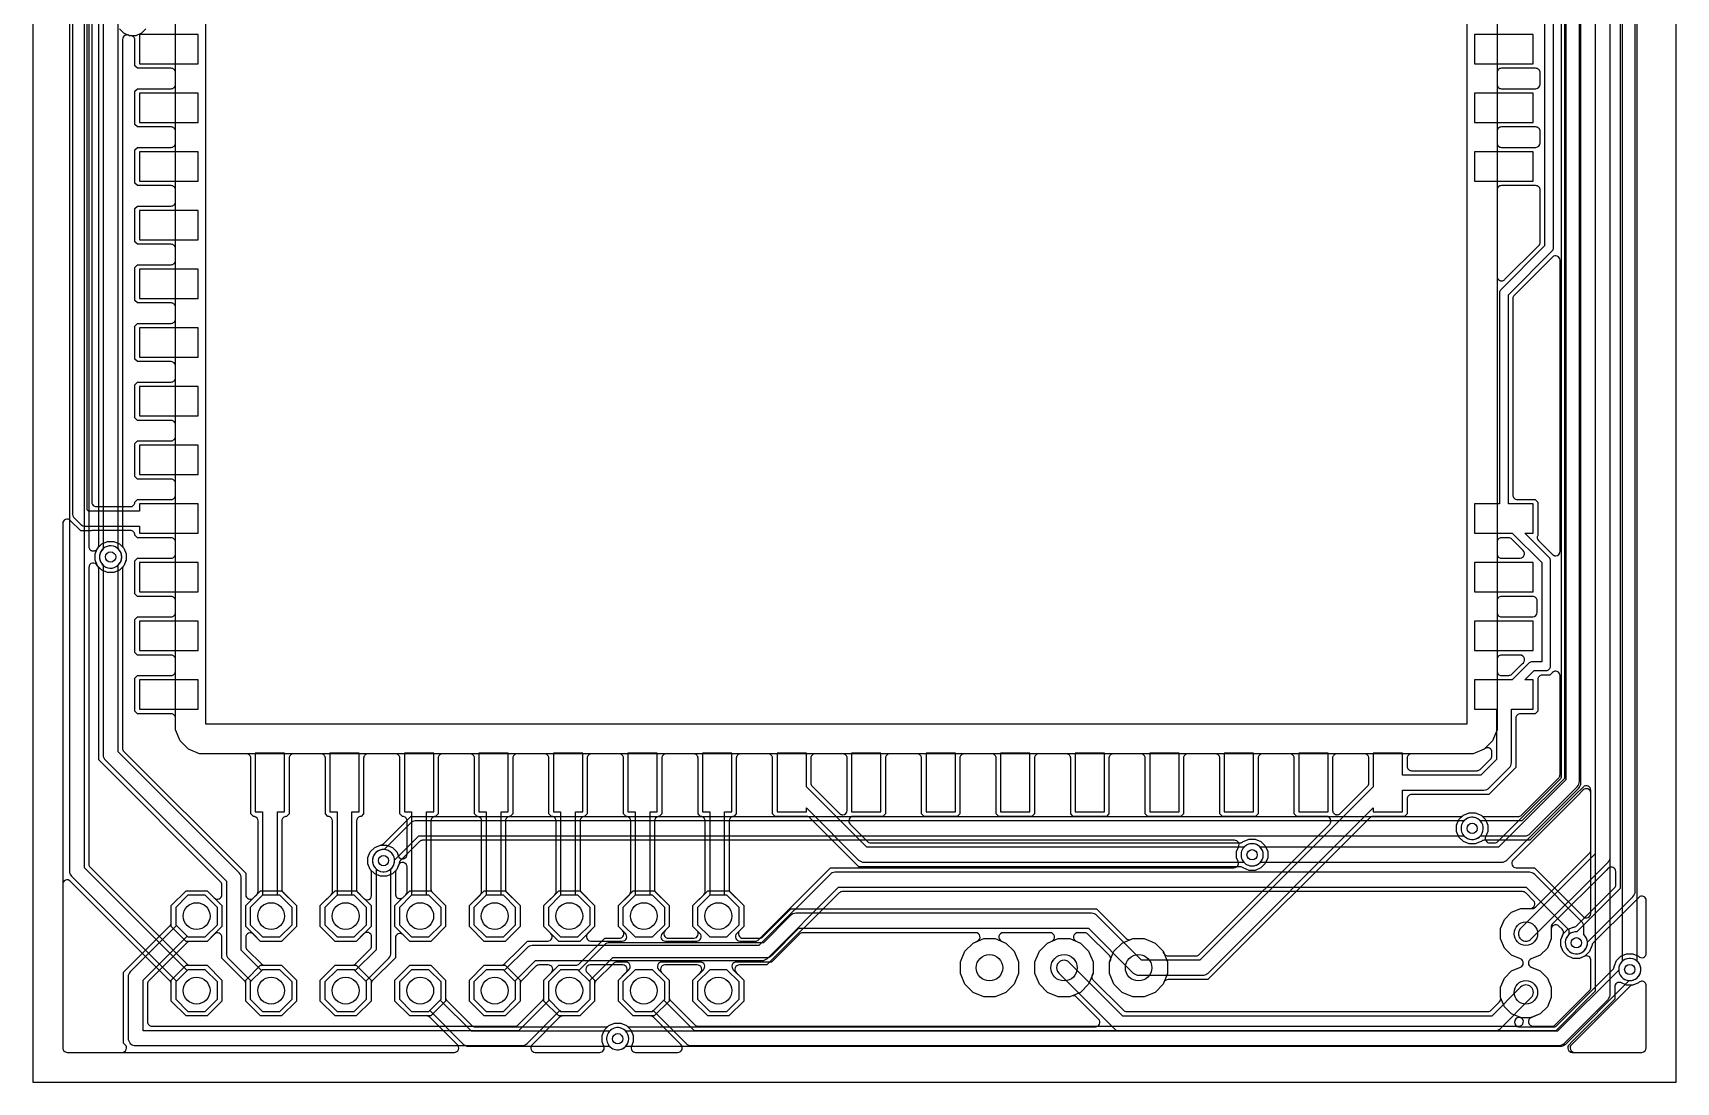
# Model space of a CAD drawing. Header units: millimetres. Extents: x 0 to 56, y 0 to 100.
# Drawn here: x 0 to 56, y 0 to 35.8 of the extents above; entities that cross this region are included whole.
import ezdxf

# ---------------------------------------------------------------- set-up
doc = ezdxf.new("R2010")
doc.units = ezdxf.units.MM

msp = doc.modelspace()

# ---------------------------------------------------------------- linework, layer by layer
at = {"layer": '16_copper'}
for points in [[(54.166, 74.877), (54.166, 4.121, 0.992389), (54.67, 3.555), (54.705, 3.59, 0.409745), (54.674, 4.121), (54.674, 78.377)], [(53.246, 52.395), (53.246, 3.105), (51.895, 1.754), (22.545, 1.754), (21.503, 2.797), (21.531, 2.825), (21.531, 3.415), (21.115, 3.831), (20.525, 3.831), (20.109, 3.415), (20.109, 2.825), (20.525, 2.409), (21.115, 2.409), (21.143, 2.438), (22.26, 1.32, 0.198912), (22.44, 1.246), (52, 1.246), (52.019, 1.248, 0.179039), (52.18, 1.32), (53.68, 2.82, 0.198912), (53.754, 3), (53.754, 52.5, 0.198912)], [(1.246, 41.5), (1.246, 7.2, 0.198912), (1.32, 7.02), (4.897, 3.443), (4.869, 3.415), (4.869, 2.825), (5.285, 2.409), (5.875, 2.409), (6.291, 2.825), (6.291, 3.415), (5.875, 3.831), (5.285, 3.831), (5.257, 3.803), (1.754, 7.305), (1.754, 41.395)], [(1.906, 41.269), (1.906, 18.257, 0.09158), (1.92, 18.196), (1.927, 18.183), (1.934, 18.17), (1.934, 18.17), (1.935, 18.169), (1.944, 18.158), (1.954, 18.147), (1.955, 18.146), (1.955, 18.146), (1.967, 18.137), (1.978, 18.128), (1.979, 18.128), (1.98, 18.127), (1.993, 18.121), (2.006, 18.115), (2.007, 18.114), (2.008, 18.114), (2.022, 18.11), (2.036, 18.107), (2.037, 18.107), (2.038, 18.107), (2.052, 18.106), (2.066, 18.105), (2.067, 18.105, 0.052284), (2.099, 18.11), (2.112, 18.116, 0.067538), (2.153, 18.138), (2.164, 18.148, 0.293637), (2.244, 18.307), (2.244, 41.301, 0.948382)], [(52.246, 38.595), (52.246, 10.305), (49.945, 8.004), (41.831, 8.004), (41.8, 8.035), (41.761, 8.065), (41.718, 8.09), (41.672, 8.109), (41.624, 8.122), (41.575, 8.128), (41.525, 8.128), (41.476, 8.122), (41.428, 8.109), (41.382, 8.09), (41.339, 8.065), (41.3, 8.035), (41.265, 8), (41.235, 7.961), (41.21, 7.918), (41.191, 7.872), (41.178, 7.824), (41.172, 7.775), (41.172, 7.725), (41.178, 7.676), (41.191, 7.628), (41.21, 7.582), (41.235, 7.539), (41.265, 7.5), (41.3, 7.465), (41.339, 7.435), (41.382, 7.41), (41.428, 7.391), (41.476, 7.378), (41.525, 7.372), (41.575, 7.372), (41.624, 7.378, 0.161179), (41.831, 7.496), (50.05, 7.496, 0.198912), (50.23, 7.57), (52.68, 10.02, 0.198912), (52.754, 10.2), (52.754, 38.7, 0.198912)], [(3.85, 35.899), (3.701, 35.75), (3.506, 35.669), (3.294, 35.669, 0.597831), (3.056, 35.54), (3.056, 18.307, 0.177828), (3.1, 18.201), (3.181, 18.006), (3.181, 17.794), (3.1, 17.599), (2.951, 17.45), (2.756, 17.369), (2.544, 17.369), (2.349, 17.45), (2.2, 17.599, 0.824909), (1.906, 17.543), (1.906, 7.431, 0.198912), (1.951, 7.324), (5.246, 4.028, 0.198912), (5.354, 3.984), (5.938, 3.984), (6.444, 3.478), (6.444, 2.762), (5.938, 2.256), (5.222, 2.256), (4.716, 2.762), (4.716, 3.346, 0.198912), (4.672, 3.453), (1.276, 6.849, 0.668179), (1.016, 6.741), (1.016, 1.168, 0.414214), (1.168, 1.016), (14.361, 1.016), (14.363, 1.016, 0.663679), (14.469, 1.276), (14.389, 1.356), (14.389, 1.356), (13.533, 2.212, 0.198912), (13.426, 2.256), (12.842, 2.256), (12.336, 2.762), (12.336, 3.478), (12.842, 3.984), (13.558, 3.984), (14.064, 3.478), (14.064, 2.894, 0.198912), (14.108, 2.787), (14.964, 1.931, 0.198912), (15.071, 1.886), (19.523, 1.886, 0.177828), (19.629, 1.93), (19.824, 2.011), (20.036, 2.011), (20.231, 1.93), (20.38, 1.781), (20.461, 1.586), (20.461, 1.374), (20.399, 1.227, 0.534512), (20.54, 1.016), (21.981, 1.016, 0.668184), (22.089, 1.276), (21.989, 1.376), (21.989, 1.376), (21.153, 2.212, 0.198912), (21.046, 2.256), (20.462, 2.256), (19.956, 2.762), (19.956, 3.478), (20.212, 3.733, 0.668179), (20.104, 3.994), (18.996, 3.994, 0.668179), (18.888, 3.733), (19.144, 3.478), (19.144, 2.762), (18.638, 2.256), (17.922, 2.256), (17.416, 2.762), (17.416, 3.478), (17.672, 3.733, 0.668179), (17.564, 3.994), (17.251, 3.994, 0.198912), (17.144, 3.949), (16.648, 3.453, 0.198912), (16.604, 3.346), (16.604, 2.762), (16.098, 2.256), (15.382, 2.256), (14.876, 2.762), (14.876, 3.478), (15.382, 3.984), (15.966, 3.984, 0.198912), (16.073, 4.028), (16.569, 4.524), (16.569, 4.524), (16.852, 4.806), (17.544, 4.806, 0.668179), (17.652, 5.067), (17.416, 5.302), (17.416, 6.018), (17.922, 6.524), (18.638, 6.524), (19.144, 6.018), (19.144, 5.302), (18.908, 5.067, 0.668179), (19.016, 4.806), (20.084, 4.806, 0.668179), (20.192, 5.067), (19.956, 5.302), (19.956, 6.018), (20.462, 6.524), (21.178, 6.524), (21.684, 6.018), (21.684, 5.302), (21.448, 5.067, 0.668179), (21.556, 4.806), (22.624, 4.806, 0.668179), (22.732, 5.067), (22.496, 5.302), (22.496, 6.018), (23.002, 6.524), (23.718, 6.524), (24.224, 6.018), (24.224, 5.302), (23.988, 5.067, 0.668179), (24.096, 4.806), (24.619, 4.806, 0.198912), (24.726, 4.851), (27.182, 7.306), (40.931, 7.306, 0.534512), (41.072, 7.517), (41.019, 7.644), (41.019, 7.856), (41.093, 8.033, 0.534512), (40.952, 8.244), (13.281, 8.244, 0.198912), (13.174, 8.199), (12.525, 7.55, 0.177828), (12.481, 7.445), (12.4, 7.249), (12.251, 7.1), (12.056, 7.019), (11.844, 7.019), (11.649, 7.1), (11.5, 7.249), (11.419, 7.444), (11.419, 7.656), (11.5, 7.851), (11.649, 8), (11.845, 8.081, 0.195014), (11.95, 8.125), (12.882, 9.056), (48.643, 9.056, 0.177828), (48.749, 9.1), (48.944, 9.181), (49.156, 9.181), (49.351, 9.1), (49.5, 8.951), (49.581, 8.756), (49.581, 8.544), (49.507, 8.367, 0.534512), (49.648, 8.156), (49.819, 8.156, 0.198912), (49.926, 8.201), (52.049, 10.324, 0.198912), (52.094, 10.431), (52.094, 38.469, 0.198912)]]:
    msp.add_lwpolyline(points, format="xyb", dxfattribs=at)
for points in [[(4.281, 43.052, 0.179039), (4.12, 42.98), (2.47, 41.33, 0.198912), (2.396, 41.15), (2.396, 18.181, 0.992389), (2.9, 17.615), (2.935, 17.65, 0.409745), (2.904, 18.181), (2.904, 41.045), (4.405, 42.546), (12.595, 42.546), (12.722, 42.419, 0.992387), (13.478, 42.375), (13.478, 42.425, 0.409744), (13.081, 42.778), (12.88, 42.98, 0.198912), (12.7, 43.054), (4.3, 43.054)], [(52.947, 5.597, 0.403268), (53.094, 5.749), (53.094, 9.851, 0.668179), (52.833, 9.959), (52.624, 9.749), (50.441, 7.567, 0.668179), (50.549, 7.306), (51.168, 7.306), (52.724, 5.751), (52.724, 5.751), (52.833, 5.641), (52.835, 5.64), (52.836, 5.639), (52.847, 5.63), (52.857, 5.622), (52.859, 5.621), (52.861, 5.62), (52.873, 5.614), (52.885, 5.608), (52.886, 5.607), (52.888, 5.606), (52.901, 5.603), (52.914, 5.599), (52.916, 5.599), (52.918, 5.598), (52.931, 5.598), (52.945, 5.597)], [(13.031, 8.902, 0.179039), (12.87, 8.83), (11.969, 7.928, 0.992387), (11.925, 7.172), (11.975, 7.172, 0.409744), (12.328, 7.569), (13.155, 8.396), (48.769, 8.396, 0.992389), (49.335, 8.9), (49.3, 8.935, 0.409745), (48.769, 8.904), (13.05, 8.904)], [(27.331, 7.152, 0.179039), (27.17, 7.08), (24.745, 4.654), (17.02, 4.654, 0.198912), (16.84, 4.58), (16.063, 3.803), (16.035, 3.831), (15.445, 3.831), (15.029, 3.415), (15.029, 2.825), (15.445, 2.409), (16.035, 2.409), (16.451, 2.825), (16.451, 3.415), (16.422, 3.443), (17.125, 4.146), (24.85, 4.146, 0.198912), (25.03, 4.22), (27.455, 6.646), (50.895, 6.646), (52.346, 5.195), (52.346, 5.031, 0.992389), (52.85, 4.465), (52.885, 4.5, 0.409745), (52.854, 5.031), (52.854, 5.3, 0.198912), (52.78, 5.48), (51.18, 7.08, 0.198912), (51, 7.154), (27.35, 7.154)], [(50.643, 1.906, 0.818062), (50.701, 2.2), (50.391, 2.328), (50.148, 2.571), (50.016, 2.888), (50.016, 3.232), (50.148, 3.549), (50.391, 3.792), (50.698, 3.919, 0.66819), (50.698, 4.201), (50.391, 4.328), (50.148, 4.571), (50.016, 4.888), (50.016, 5.232), (50.148, 5.549), (50.391, 5.792), (50.708, 5.924), (51.034, 5.924, 0.668179), (51.142, 6.184), (50.876, 6.449, 0.198912), (50.769, 6.494), (27.581, 6.494, 0.198912), (27.474, 6.449), (25.018, 3.994), (24.076, 3.994, 0.668179), (23.968, 3.733), (24.224, 3.478), (24.224, 2.762), (23.718, 2.256), (23.002, 2.256), (22.496, 2.762), (22.496, 3.478), (22.752, 3.733, 0.668179), (22.644, 3.994), (21.536, 3.994, 0.668179), (21.428, 3.733), (21.684, 3.478), (21.684, 2.894, 0.198912), (21.728, 2.787), (22.564, 1.951, 0.198912), (22.671, 1.906), (50.642, 1.906)], [(51.774, 1.907, 0.189183), (51.876, 1.951), (53.049, 3.124, 0.198912), (53.094, 3.231), (53.094, 4.152, 0.534512), (52.883, 4.293), (52.706, 4.219), (52.494, 4.219), (52.299, 4.3), (52.15, 4.449), (52.069, 4.644), (52.069, 4.856), (52.148, 5.045, 0.303348), (52.115, 5.211), (52.004, 5.322, 0.668179), (51.744, 5.214), (51.744, 4.888), (51.612, 4.571), (51.369, 4.328), (51.062, 4.201, 0.66819), (51.062, 3.919), (51.369, 3.792), (51.612, 3.549), (51.744, 3.232), (51.744, 2.888), (51.612, 2.571), (51.369, 2.328), (51.059, 2.2, 0.820685), (51.118, 1.906), (51.769, 1.906)], [(20.004, 1.108, 1), (19.856, 1.852), (19.808, 1.839, 0.127769), (19.649, 1.734), (14.945, 1.734), (13.883, 2.797), (13.911, 2.825), (13.911, 3.415), (13.495, 3.831), (12.905, 3.831), (12.489, 3.415), (12.489, 2.825), (12.905, 2.409), (13.495, 2.409), (13.523, 2.438), (14.66, 1.3, 0.198912), (14.84, 1.226), (19.649, 1.226), (19.68, 1.195), (19.719, 1.165), (19.762, 1.14), (19.808, 1.121), (19.856, 1.108), (19.905, 1.102), (19.955, 1.102)], [(54.835, 1.016, 0.406906), (54.984, 1.168), (54.984, 3.286, 0.428927), (54.824, 3.438), (54.822, 3.438, 0.170355), (54.721, 3.39), (54.526, 3.309), (54.314, 3.309), (54.117, 3.391, 0.534512), (53.906, 3.25), (53.906, 2.832), (52.451, 1.376), (52.451, 1.376), (52.351, 1.276, 0.668184), (52.459, 1.016), (54.832, 1.016)]]:
    msp.add_lwpolyline(points, format="xyb", close=True, dxfattribs=at)
for points in [[(5.678, 11.194), (5.304, 11.349), (5.019, 11.634), (4.864, 12.008), (4.864, 38.412), (5.019, 38.786), (5.304, 39.071), (5.678, 39.226), (49.082, 39.226), (49.456, 39.071), (49.741, 38.786), (49.896, 38.412), (49.896, 12.008), (49.741, 11.634), (49.456, 11.349), (49.082, 11.194)], [(5.222, 4.796), (4.716, 5.302), (4.716, 6.018), (5.222, 6.524), (5.938, 6.524), (6.444, 6.018), (6.444, 5.302), (5.938, 4.796)], [(6.291, 5.365), (6.291, 5.955), (5.875, 6.371), (5.285, 6.371), (4.869, 5.955), (4.869, 5.365), (5.285, 4.949), (5.875, 4.949)], [(7.762, 4.796), (7.256, 5.302), (7.256, 6.018), (7.762, 6.524), (8.478, 6.524), (8.984, 6.018), (8.984, 5.302), (8.478, 4.796)], [(8.831, 5.365), (8.831, 5.955), (8.415, 6.371), (7.825, 6.371), (7.409, 5.955), (7.409, 5.365), (7.825, 4.949), (8.415, 4.949)], [(10.302, 4.796), (9.796, 5.302), (9.796, 6.018), (10.302, 6.524), (11.018, 6.524), (11.524, 6.018), (11.524, 5.302), (11.018, 4.796)], [(11.371, 5.365), (11.371, 5.955), (10.955, 6.371), (10.365, 6.371), (9.949, 5.955), (9.949, 5.365), (10.365, 4.949), (10.955, 4.949)], [(12.842, 4.796), (12.336, 5.302), (12.336, 6.018), (12.842, 6.524), (13.558, 6.524), (14.064, 6.018), (14.064, 5.302), (13.558, 4.796)], [(13.911, 5.365), (13.911, 5.955), (13.495, 6.371), (12.905, 6.371), (12.489, 5.955), (12.489, 5.365), (12.905, 4.949), (13.495, 4.949)], [(15.382, 4.796), (14.876, 5.302), (14.876, 6.018), (15.382, 6.524), (16.098, 6.524), (16.604, 6.018), (16.604, 5.302), (16.098, 4.796)], [(16.451, 5.365), (16.451, 5.955), (16.035, 6.371), (15.445, 6.371), (15.029, 5.955), (15.029, 5.365), (15.445, 4.949), (16.035, 4.949)], [(18.991, 5.365), (18.991, 5.955), (18.575, 6.371), (17.985, 6.371), (17.569, 5.955), (17.569, 5.365), (17.985, 4.949), (18.575, 4.949)], [(21.531, 5.365), (21.531, 5.955), (21.115, 6.371), (20.525, 6.371), (20.109, 5.955), (20.109, 5.365), (20.525, 4.949), (21.115, 4.949)], [(24.071, 5.365), (24.071, 5.955), (23.655, 6.371), (23.065, 6.371), (22.649, 5.955), (22.649, 5.365), (23.065, 4.949), (23.655, 4.949)], [(32.403, 2.909), (32.039, 3.06), (31.76, 3.339), (31.609, 3.703), (31.609, 4.097), (31.76, 4.461), (32.039, 4.74), (32.403, 4.891), (32.797, 4.891), (33.161, 4.74), (33.44, 4.461), (33.591, 4.097), (33.591, 3.703), (33.44, 3.339), (33.161, 3.06), (32.797, 2.909)], [(34.943, 2.909), (34.579, 3.06), (34.3, 3.339), (34.149, 3.703), (34.149, 4.097), (34.3, 4.461), (34.579, 4.74), (34.943, 4.891), (35.337, 4.891), (35.701, 4.74), (35.98, 4.461), (36.131, 4.097), (36.131, 3.703), (35.98, 3.339), (35.701, 3.06), (35.337, 2.909)], [(37.483, 2.909), (37.119, 3.06), (36.84, 3.339), (36.689, 3.703), (36.689, 4.097), (36.84, 4.461), (37.119, 4.74), (37.483, 4.891), (37.877, 4.891), (38.241, 4.74), (38.52, 4.461), (38.671, 4.097), (38.671, 3.703), (38.52, 3.339), (38.241, 3.06), (37.877, 2.909)], [(7.762, 2.256), (7.256, 2.762), (7.256, 3.478), (7.762, 3.984), (8.478, 3.984), (8.984, 3.478), (8.984, 2.762), (8.478, 2.256)], [(10.302, 2.256), (9.796, 2.762), (9.796, 3.478), (10.302, 3.984), (11.018, 3.984), (11.524, 3.478), (11.524, 2.762), (11.018, 2.256)], [(8.831, 2.825), (8.831, 3.415), (8.415, 3.831), (7.825, 3.831), (7.409, 3.415), (7.409, 2.825), (7.825, 2.409), (8.415, 2.409)], [(11.371, 2.825), (11.371, 3.415), (10.955, 3.831), (10.365, 3.831), (9.949, 3.415), (9.949, 2.825), (10.365, 2.409), (10.955, 2.409)], [(18.991, 2.825), (18.991, 3.415), (18.575, 3.831), (17.985, 3.831), (17.569, 3.415), (17.569, 2.825), (17.985, 2.409), (18.575, 2.409)], [(24.071, 2.825), (24.071, 3.415), (23.655, 3.831), (23.065, 3.831), (22.649, 3.415), (22.649, 2.825), (23.065, 2.409), (23.655, 2.409)]]:
    msp.add_lwpolyline(points, close=True, dxfattribs=at)
at = {"layer": '1_copper'}
for points in [[(54.096, 44.445), (54.096, 6.605), (52.619, 5.128, 0.992387), (52.575, 4.372), (52.625, 4.372, 0.409744), (52.978, 4.769), (54.53, 6.32, 0.198912), (54.604, 6.5), (54.604, 44.55, 0.198912)], [(52.196, 39.795), (52.196, 10.355), (50.745, 8.904), (49.331, 8.904), (49.3, 8.935), (49.261, 8.965), (49.218, 8.99), (49.172, 9.009), (49.124, 9.022), (49.075, 9.028), (49.025, 9.028), (48.976, 9.022), (48.928, 9.009), (48.882, 8.99), (48.839, 8.965), (48.8, 8.935), (48.765, 8.9), (48.735, 8.861), (48.71, 8.818), (48.691, 8.772), (48.678, 8.724), (48.672, 8.675), (48.672, 8.625), (48.678, 8.576), (48.691, 8.528), (48.71, 8.482), (48.735, 8.439), (48.765, 8.4), (48.8, 8.365), (48.839, 8.335), (48.882, 8.31), (48.928, 8.291), (48.976, 8.278), (49.025, 8.272), (49.075, 8.272), (49.124, 8.278, 0.161179), (49.331, 8.396), (50.85, 8.396, 0.198912), (51.03, 8.47), (52.63, 10.07, 0.198912), (52.704, 10.25), (52.704, 39.9, 0.198912)], [(53.246, 39.945), (53.246, 7.785), (50.7, 5.24), (50.675, 5.209), (50.654, 5.175), (50.638, 5.139), (50.629, 5.1), (50.626, 5.06), (50.629, 5.021), (50.638, 4.982), (50.654, 4.945), (50.674, 4.911), (50.7, 4.881), (50.73, 4.855), (50.764, 4.834), (50.801, 4.819), (50.84, 4.809), (50.879, 4.806), (50.919, 4.809, 0.159103), (51.06, 4.88), (53.68, 7.5, 0.198912), (53.754, 7.68), (53.754, 40.05, 0.198912)], [(2.006, 36.651), (2.006, 19.769, 0.414214), (2.159, 19.616), (3.325, 19.616), (3.329, 19.617, 0.341646), (3.473, 19.734), (3.476, 19.746, 0.037248), (3.478, 19.773), (3.567, 19.862), (4.712, 19.862, 0.414214), (4.864, 20.015), (4.864, 20.405, 0.414214), (4.712, 20.558), (3.567, 20.558), (3.478, 20.647), (3.478, 21.773), (3.567, 21.862), (4.712, 21.862, 0.414214), (4.864, 22.015), (4.864, 22.405, 0.414214), (4.712, 22.558), (3.567, 22.558), (3.478, 22.647), (3.478, 23.773), (3.567, 23.862), (4.712, 23.862, 0.414214), (4.864, 24.015), (4.864, 24.405, 0.414214), (4.712, 24.558), (3.567, 24.558), (3.478, 24.647), (3.478, 25.773), (3.567, 25.862), (4.712, 25.862, 0.414214), (4.864, 26.015), (4.864, 26.405, 0.414214), (4.712, 26.558), (3.567, 26.558), (3.478, 26.647), (3.478, 27.773), (3.567, 27.862), (4.712, 27.862, 0.414214), (4.864, 28.015), (4.864, 28.405, 0.414214), (4.712, 28.558), (3.567, 28.558), (3.478, 28.647), (3.478, 29.773), (3.567, 29.862), (4.712, 29.862, 0.414214), (4.864, 30.015), (4.864, 30.405, 0.414214), (4.712, 30.558), (3.567, 30.558), (3.478, 30.647), (3.478, 31.773), (3.567, 31.862), (4.712, 31.862, 0.414214), (4.864, 32.015), (4.864, 32.405, 0.414214), (4.712, 32.558), (3.567, 32.558), (3.478, 32.647), (3.478, 33.773), (3.567, 33.862), (4.712, 33.862, 0.414214), (4.864, 34.015), (4.864, 34.405, 0.414214), (4.712, 34.558), (3.567, 34.558), (3.478, 34.647), (3.478, 35.517, 0.327386), (3.371, 35.662), (3.36, 35.665, 0.09465), (3.294, 35.669), (3.099, 35.75), (2.95, 35.899)], [(51.518, 36.148), (51.518, 28.503), (50.022, 27.008, 0.198912), (49.978, 26.9), (49.978, 19.71), (49.13, 19.71), (49.13, 18.71), (50.414, 18.71), (51.418, 17.707), (51.418, 14.332), (51.1, 14.332, 0.198912), (50.992, 14.288), (50.414, 13.71), (49.13, 13.71), (49.13, 12.71), (49.876, 12.71), (49.876, 10.995), (49.345, 10.464), (46.68, 10.464), (46.68, 11.21), (45.68, 11.21), (45.68, 10.069), (39.765, 4.154), (37.785, 4.154), (36.26, 5.68, 0.198912), (36.08, 5.754), (26, 5.754, 0.198912), (25.82, 5.68), (24.895, 4.754), (19.66, 4.754, 0.198912), (19.48, 4.68), (18.603, 3.803), (18.575, 3.831), (17.985, 3.831), (17.569, 3.415), (17.569, 2.825), (17.598, 2.797), (16.555, 1.754), (3.754, 1.754), (3.754, 3.475), (5.257, 4.978), (5.285, 4.949), (5.875, 4.949), (6.291, 5.365), (6.291, 5.955), (5.875, 6.371), (5.285, 6.371), (4.869, 5.955), (4.869, 5.365), (4.897, 5.337), (3.32, 3.76, 0.198912), (3.246, 3.58), (3.246, 1.5, 0.414214), (3.5, 1.246), (16.66, 1.246, 0.198912), (16.84, 1.32), (17.957, 2.438), (17.985, 2.409), (18.575, 2.409), (18.991, 2.825), (18.991, 3.415), (18.963, 3.443), (19.765, 4.246), (25, 4.246, 0.198912), (25.18, 4.32), (26.105, 5.246), (35.975, 5.246), (37.5, 3.72, 0.198912), (37.68, 3.646), (39.87, 3.646, 0.198912), (40.05, 3.72), (45.68, 9.351), (45.68, 9.21), (46.68, 9.21), (46.68, 9.956), (49.45, 9.956, 0.198912), (49.63, 10.03), (50.31, 10.71, 0.198912), (50.384, 10.89), (50.384, 12.71), (51.13, 12.71), (51.13, 13.71), (50.846, 13.71), (51.163, 14.028), (51.57, 14.028, 0.414214), (51.722, 14.18), (51.722, 17.77, 0.198912), (51.678, 17.878), (50.846, 18.71), (51.13, 18.71), (51.13, 19.71), (50.282, 19.71), (50.282, 26.837), (51.778, 28.332, 0.198912), (51.822, 28.44), (51.822, 36.3, 0.414214)]]:
    msp.add_lwpolyline(points, format="xyb", dxfattribs=at)
for points in [[(1.651, 18.995, 0.221911), (1.868, 18.956), (3.63, 18.956), (3.63, 18.71), (5.63, 18.71), (5.63, 19.71), (3.63, 19.71), (3.63, 19.464), (1.895, 19.464), (1.854, 19.505), (1.854, 43.219, 0.992389), (1.35, 43.785), (1.315, 43.75, 0.409745), (1.346, 43.219), (1.346, 19.4, 0.198912), (1.42, 19.22), (1.62, 19.02)], [(51.217, 33.863, 0.406906), (51.365, 34.015), (51.365, 34.405, 0.414214), (51.213, 34.558), (50.048, 34.558, 0.414214), (49.896, 34.405), (49.896, 34.015, 0.414214), (50.048, 33.862), (51.213, 33.862)], [(51.217, 31.863, 0.406906), (51.365, 32.015), (51.365, 32.405, 0.414214), (51.213, 32.558), (50.048, 32.558, 0.414214), (49.896, 32.405), (49.896, 32.015, 0.414214), (50.048, 31.862), (51.213, 31.862)], [(50.058, 27.313, 0.182726), (50.156, 27.357), (51.321, 28.522, 0.198912), (51.365, 28.629), (51.365, 30.405, 0.414214), (51.213, 30.558), (50.048, 30.558, 0.414214), (49.896, 30.405), (49.896, 27.465), (49.896, 27.463), (49.896, 27.461), (49.898, 27.448), (49.899, 27.434), (49.9, 27.432), (49.9, 27.431), (49.904, 27.418), (49.908, 27.405), (49.909, 27.403), (49.91, 27.401), (49.917, 27.39), (49.923, 27.378), (49.925, 27.377), (49.926, 27.375), (49.935, 27.365), (49.943, 27.355), (49.945, 27.353), (49.946, 27.352), (49.957, 27.344), (49.968, 27.336), (49.969, 27.335), (49.971, 27.334), (49.983, 27.328), (49.995, 27.322), (49.997, 27.322), (49.999, 27.321), (50.012, 27.318), (50.025, 27.314), (50.027, 27.314), (50.029, 27.314), (50.043, 27.313), (50.056, 27.313)], [(51.897, 17.943, 0.403268), (52.044, 18.095), (52.044, 28.015, 0.668179), (51.783, 28.122), (50.479, 26.818, 0.198912), (50.435, 26.711), (50.435, 20.015, 0.414214), (50.587, 19.862), (51.193, 19.862), (51.282, 19.773), (51.282, 18.634, 0.319768), (51.311, 18.46), (51.783, 17.988), (51.785, 17.986), (51.786, 17.985), (51.797, 17.977), (51.807, 17.968), (51.809, 17.967), (51.811, 17.966), (51.823, 17.96), (51.835, 17.954), (51.836, 17.953), (51.838, 17.952), (51.851, 17.949), (51.864, 17.945), (51.866, 17.945), (51.868, 17.945), (51.881, 17.944), (51.895, 17.943)], [(3.043, 1.016, 0.663679), (3.149, 1.276), (3.094, 1.332), (3.094, 3.748), (3.376, 4.031), (4.672, 5.326, 0.198912), (4.716, 5.434), (4.716, 6.018), (5.222, 6.524), (5.938, 6.524), (6.183, 6.278, 0.668179), (6.444, 6.386), (6.444, 6.719, 0.198912), (6.399, 6.826), (2.244, 10.982), (2.244, 17.493, 0.177828), (2.2, 17.599), (2.119, 17.794), (2.119, 18.006), (2.2, 18.201), (2.349, 18.35), (2.544, 18.431), (2.756, 18.431), (2.951, 18.35), (3.1, 18.201), (3.181, 18.006), (3.181, 17.844, 0.051627), (3.184, 17.804), (3.1, 17.599, 0.195009), (3.056, 17.493), (3.056, 11.381, 0.198912), (3.101, 11.274), (7.256, 7.118), (7.256, 6.386, 0.668184), (7.517, 6.278), (7.629, 6.39, 0.198909), (7.674, 6.498), (7.674, 8.905, 0.348644), (7.556, 9.053), (7.544, 9.056, 0.037248), (7.517, 9.058), (7.428, 9.147), (7.428, 11.042, 0.414214), (7.275, 11.194), (5.678, 11.194), (5.304, 11.349), (5.019, 11.634), (4.864, 12.008), (4.864, 12.405, 0.414214), (4.712, 12.558), (3.567, 12.558), (3.478, 12.647), (3.478, 13.773), (3.567, 13.862), (4.712, 13.862, 0.414214), (4.864, 14.015), (4.864, 14.405, 0.414214), (4.712, 14.558), (3.567, 14.558), (3.478, 14.647), (3.478, 15.773), (3.567, 15.862), (4.712, 15.862, 0.414214), (4.864, 16.015), (4.864, 16.405, 0.414214), (4.712, 16.558), (3.567, 16.558), (3.478, 16.647), (3.478, 17.745, 0.041741), (3.475, 17.771), (3.567, 17.862), (4.712, 17.862, 0.414214), (4.864, 18.015), (4.864, 18.405, 0.414214), (4.712, 18.558), (3.567, 18.558), (3.478, 18.647, 0.422554), (3.325, 18.804), (2.041, 18.804, 0.083731), (1.989, 18.794), (1.632, 18.794), (1.276, 19.149, 0.668179), (1.016, 19.041), (1.016, 1.168, 0.414214), (1.168, 1.016), (3.041, 1.016)], [(50.681, 17.863, 0.663674), (50.786, 18.123), (50.396, 18.513, 0.198912), (50.288, 18.558), (50.048, 18.558, 0.414214), (49.896, 18.405), (49.896, 18.015, 0.414214), (50.048, 17.862), (50.679, 17.862)], [(8.831, 2.825), (8.831, 3.415), (8.415, 3.831), (7.825, 3.831), (7.797, 3.803), (7.104, 4.495), (7.104, 6.95, 0.198912), (7.03, 7.13), (2.904, 11.255), (2.904, 17.619, 0.992389), (2.4, 18.185), (2.365, 18.15, 0.409745), (2.396, 17.619), (2.396, 11.15, 0.198912), (2.47, 10.97), (6.596, 6.845), (6.596, 4.39, 0.198912), (6.67, 4.21), (7.438, 3.443), (7.409, 3.415), (7.409, 2.825), (7.825, 2.409), (8.415, 2.409)], [(51.117, 15.863, 0.406906), (51.265, 16.015), (51.265, 16.405, 0.414214), (51.113, 16.558), (50.048, 16.558, 0.414214), (49.896, 16.405), (49.896, 16.015, 0.414214), (50.048, 15.862), (51.113, 15.862)], [(49.594, 2.407, 0.189183), (49.696, 2.451), (49.979, 2.733, 0.258233), (50.016, 2.886), (50.016, 3.232), (50.148, 3.549), (50.391, 3.792), (50.698, 3.919, 0.66819), (50.698, 4.201), (50.391, 4.328), (50.148, 4.571), (50.016, 4.888), (50.016, 5.232), (50.148, 5.549), (50.391, 5.792), (50.708, 5.924), (51.055, 5.924, 0.276174), (51.207, 5.961), (53.049, 7.804, 0.198912), (53.094, 7.911), (53.094, 9.951, 0.668179), (52.833, 10.059), (52.574, 9.799), (51.018, 8.244), (49.457, 8.244, 0.177828), (49.351, 8.2), (49.156, 8.119), (48.944, 8.119), (48.749, 8.2), (48.6, 8.349), (48.519, 8.544), (48.519, 8.756), (48.6, 8.951), (48.749, 9.1), (48.944, 9.181), (49.156, 9.181), (49.351, 9.1, 0.177267), (49.457, 9.056), (50.619, 9.056, 0.198912), (50.726, 9.101), (51.999, 10.374, 0.198912), (52.044, 10.481), (52.044, 13.855, 0.668184), (51.783, 13.962), (51.696, 13.875), (51.435, 13.875, 0.414214), (51.282, 13.723), (51.282, 12.647), (51.193, 12.558), (50.689, 12.558, 0.414214), (50.536, 12.405), (50.536, 10.722), (49.618, 9.804), (46.985, 9.804, 0.414214), (46.832, 9.651), (46.832, 9.147), (46.743, 9.058), (45.665, 9.058, 0.198912), (45.558, 9.013), (40.038, 3.494), (38.686, 3.494, 0.303351), (38.545, 3.4), (38.52, 3.339), (38.241, 3.06), (37.877, 2.909), (37.483, 2.909), (37.119, 3.06), (36.84, 3.339), (36.689, 3.703), (36.689, 4.097, 0.418335), (36.681, 4.324), (35.956, 5.049, 0.198912), (35.849, 5.094), (35.613, 5.094, 0.820685), (35.555, 4.8), (35.701, 4.74), (35.98, 4.461), (36.131, 4.097), (36.131, 3.703, 0.418335), (36.139, 3.476), (37.164, 2.451, 0.198912), (37.271, 2.406), (49.589, 2.406)], [(50.294, 13.863, 0.189183), (50.396, 13.907), (50.751, 14.262, 0.791206), (50.679, 14.558), (50.048, 14.558, 0.414214), (49.896, 14.405), (49.896, 14.015, 0.414214), (50.048, 13.862), (50.288, 13.862)], [(41.624, 7.378, 1), (41.476, 8.122), (41.428, 8.109, 0.127769), (41.269, 8.004), (28.425, 8.004), (26.36, 10.069), (26.36, 11.21), (25.36, 11.21), (25.36, 9.21), (26.36, 9.21), (26.36, 9.351), (28.14, 7.57, 0.198912), (28.32, 7.496), (41.269, 7.496), (41.3, 7.465), (41.339, 7.435), (41.382, 7.41), (41.428, 7.391), (41.476, 7.378), (41.525, 7.372), (41.575, 7.372)], [(49.224, 10.617, 0.189183), (49.326, 10.661), (49.679, 11.014, 0.198912), (49.724, 11.121), (49.724, 11.249, 0.463074), (49.546, 11.398), (49.533, 11.396, 0.135763), (49.456, 11.349), (49.082, 11.194), (46.985, 11.194, 0.414214), (46.832, 11.042), (46.832, 10.769, 0.414214), (46.985, 10.616), (49.219, 10.616)], [(16.434, 1.907, 0.189183), (16.536, 1.951), (17.372, 2.787, 0.198912), (17.416, 2.894), (17.416, 3.478), (17.922, 3.984), (18.506, 3.984, 0.198912), (18.613, 4.028), (19.492, 4.906), (19.984, 4.906, 0.668179), (20.092, 5.167), (19.956, 5.302), (19.956, 6.018), (20.329, 6.39, 0.198912), (20.374, 6.498), (20.374, 8.905, 0.348644), (20.256, 9.053), (20.244, 9.056, 0.037248), (20.217, 9.058), (20.128, 9.147), (20.128, 11.042, 0.414214), (19.975, 11.194), (19.045, 11.194, 0.414214), (18.892, 11.042), (18.892, 9.147), (18.803, 9.058, 0.422554), (18.646, 8.905), (18.646, 6.578, 0.198912), (18.691, 6.47), (19.144, 6.018), (19.144, 5.302), (18.638, 4.796), (17.922, 4.796), (17.416, 5.302), (17.416, 6.018), (17.789, 6.39, 0.198912), (17.834, 6.498), (17.834, 8.905, 0.348644), (17.716, 9.053), (17.704, 9.056, 0.037248), (17.677, 9.058), (17.588, 9.147), (17.588, 11.042, 0.414214), (17.435, 11.194), (16.505, 11.194, 0.414214), (16.352, 11.042), (16.352, 9.147), (16.263, 9.058, 0.422554), (16.106, 8.905), (16.106, 6.578, 0.198912), (16.151, 6.47), (16.604, 6.018), (16.604, 5.302), (16.098, 4.796), (15.382, 4.796), (14.876, 5.302), (14.876, 6.018), (15.249, 6.39, 0.198912), (15.294, 6.498), (15.294, 8.905, 0.348644), (15.176, 9.053), (15.164, 9.056, 0.037248), (15.137, 9.058), (15.048, 9.147), (15.048, 11.042, 0.414214), (14.895, 11.194), (13.965, 11.194, 0.414214), (13.812, 11.042), (13.812, 9.147), (13.723, 9.058, 0.422554), (13.566, 8.905), (13.566, 6.578, 0.198912), (13.611, 6.47), (14.064, 6.018), (14.064, 5.302), (13.558, 4.796), (12.842, 4.796), (12.617, 5.022, 0.668179), (12.356, 4.914), (12.356, 4.242), (11.568, 3.453, 0.198912), (11.524, 3.346), (11.524, 2.762), (11.018, 2.256), (10.302, 2.256), (9.796, 2.762), (9.796, 3.478), (10.302, 3.984), (10.886, 3.984, 0.198912), (10.993, 4.028), (11.499, 4.534, 0.198912), (11.544, 4.641), (11.544, 4.954, 0.668179), (11.283, 5.062), (11.018, 4.796), (10.302, 4.796), (9.796, 5.302), (9.796, 6.018), (10.169, 6.39, 0.198912), (10.214, 6.498), (10.214, 8.905, 0.348644), (10.096, 9.053), (10.084, 9.056, 0.037248), (10.057, 9.058), (9.968, 9.147), (9.968, 11.042, 0.414214), (9.815, 11.194), (8.885, 11.194, 0.414214), (8.732, 11.042), (8.732, 9.147), (8.643, 9.058, 0.422554), (8.486, 8.905), (8.486, 6.578, 0.198912), (8.531, 6.47), (8.984, 6.018), (8.984, 5.302), (8.478, 4.796), (7.762, 4.796), (7.517, 5.042, 0.668179), (7.256, 4.934), (7.256, 4.621, 0.198912), (7.301, 4.514), (7.787, 4.028, 0.198912), (7.894, 3.984), (8.478, 3.984), (8.984, 3.478), (8.984, 2.762), (8.478, 2.256), (7.762, 2.256), (7.256, 2.762), (7.256, 3.346, 0.198912), (7.212, 3.453), (6.444, 4.222), (6.444, 4.934, 0.668179), (6.183, 5.042), (5.938, 4.796), (5.354, 4.796, 0.198912), (5.246, 4.752), (3.951, 3.456, 0.198912), (3.906, 3.349), (3.906, 2.059, 0.414214), (4.059, 1.906), (16.429, 1.906)], [(11.397, 6.214, 0.403268), (11.544, 6.366), (11.544, 7.143, 0.177828), (11.5, 7.249), (11.419, 7.444), (11.419, 7.656), (11.5, 7.851), (11.649, 8), (11.844, 8.081), (12.056, 8.081), (12.251, 8), (12.4, 7.851), (12.46, 7.704, 0.820685), (12.754, 7.763), (12.754, 8.905, 0.348644), (12.636, 9.053), (12.624, 9.056, 0.037248), (12.597, 9.058), (12.508, 9.147), (12.508, 11.042, 0.414214), (12.355, 11.194), (11.425, 11.194, 0.414214), (11.272, 11.042), (11.272, 9.147), (11.183, 9.058, 0.03233), (11.16, 9.056), (11.148, 9.054, 0.356044), (11.026, 8.905), (11.026, 6.578, 0.198912), (11.071, 6.47), (11.283, 6.258), (11.285, 6.257), (11.286, 6.255), (11.297, 6.247), (11.307, 6.238), (11.309, 6.238), (11.311, 6.236), (11.323, 6.23), (11.335, 6.224), (11.336, 6.224), (11.338, 6.223), (11.351, 6.219), (11.364, 6.216), (11.366, 6.215), (11.368, 6.215), (11.381, 6.214), (11.395, 6.213)], [(22.526, 4.907, 0.663674), (22.632, 5.167), (22.496, 5.302), (22.496, 6.018), (22.869, 6.39, 0.198912), (22.914, 6.498), (22.914, 8.905, 0.348644), (22.796, 9.053), (22.784, 9.056, 0.037248), (22.757, 9.058), (22.668, 9.147), (22.668, 11.042, 0.414214), (22.515, 11.194), (21.585, 11.194, 0.414214), (21.432, 11.042), (21.432, 9.147), (21.343, 9.058, 0.03233), (21.32, 9.056), (21.308, 9.054, 0.356044), (21.186, 8.905), (21.186, 6.578, 0.198912), (21.231, 6.47), (21.684, 6.018), (21.684, 5.302), (21.548, 5.167, 0.668179), (21.656, 4.906), (22.524, 4.906)], [(39.644, 4.307, 0.189183), (39.746, 4.351), (44.193, 8.797, 0.668179), (44.085, 9.058), (43.077, 9.058), (42.988, 9.147), (42.988, 11.042, 0.414214), (42.835, 11.194), (41.905, 11.194, 0.414214), (41.752, 11.042), (41.752, 9.147), (41.663, 9.058), (40.537, 9.058), (40.448, 9.147), (40.448, 11.042, 0.414214), (40.295, 11.194), (39.365, 11.194, 0.414214), (39.212, 11.042), (39.212, 9.147), (39.123, 9.058), (37.997, 9.058), (37.908, 9.147), (37.908, 11.042, 0.414214), (37.755, 11.194), (36.825, 11.194, 0.414214), (36.672, 11.042), (36.672, 9.147), (36.583, 9.058), (35.457, 9.058), (35.368, 9.147), (35.368, 11.042, 0.414214), (35.215, 11.194), (34.285, 11.194, 0.414214), (34.132, 11.042), (34.132, 9.147), (34.043, 9.058), (32.917, 9.058), (32.828, 9.147), (32.828, 11.042, 0.414214), (32.675, 11.194), (31.745, 11.194, 0.414214), (31.592, 11.042), (31.592, 9.147), (31.503, 9.058), (30.377, 9.058), (30.288, 9.147), (30.288, 11.042, 0.414214), (30.135, 11.194), (29.205, 11.194, 0.414214), (29.052, 11.042), (29.052, 9.147), (28.963, 9.058), (27.955, 9.058, 0.668179), (27.847, 8.797), (28.444, 8.201, 0.198912), (28.551, 8.156), (41.143, 8.156, 0.177828), (41.249, 8.2), (41.444, 8.281), (41.656, 8.281), (41.851, 8.2), (42, 8.051), (42.081, 7.856), (42.081, 7.644), (42, 7.449), (41.851, 7.3), (41.656, 7.219), (41.444, 7.219), (41.249, 7.3, 0.195009), (41.143, 7.344), (28.152, 7.344), (26.482, 9.013, 0.198912), (26.375, 9.058), (25.297, 9.058), (25.208, 9.147), (25.208, 11.042, 0.414214), (25.055, 11.194), (24.125, 11.194, 0.414214), (23.972, 11.042), (23.972, 9.147), (23.883, 9.058, 0.03233), (23.86, 9.056), (23.848, 9.054, 0.356044), (23.726, 8.905), (23.726, 6.578, 0.198912), (23.771, 6.47), (24.224, 6.018), (24.224, 5.302), (24.088, 5.167, 0.668179), (24.196, 4.906), (24.769, 4.906, 0.198912), (24.876, 4.951), (25.832, 5.906), (36.248, 5.906), (36.531, 5.624), (37.256, 4.899, 0.303355), (37.422, 4.865), (37.483, 4.891), (37.877, 4.891), (38.241, 4.74), (38.52, 4.461, 0.41834), (38.686, 4.306), (39.639, 4.306)], [(27.601, 9.113, 0.403268), (27.748, 9.265), (27.748, 11.042, 0.414214), (27.595, 11.194), (26.665, 11.194, 0.414214), (26.512, 11.042), (26.512, 10.195, 0.198912), (26.557, 10.088), (27.487, 9.157), (27.489, 9.156), (27.49, 9.155), (27.501, 9.146), (27.511, 9.138), (27.513, 9.137), (27.515, 9.136), (27.527, 9.13), (27.539, 9.124), (27.54, 9.123), (27.542, 9.122), (27.555, 9.119), (27.568, 9.115), (27.57, 9.115), (27.572, 9.114), (27.585, 9.114), (27.599, 9.113)], [(44.454, 9.113, 0.182726), (44.553, 9.157), (45.483, 10.088, 0.198912), (45.528, 10.195), (45.528, 11.042, 0.414214), (45.375, 11.194), (44.445, 11.194, 0.414214), (44.292, 11.042), (44.292, 9.265), (44.293, 9.263), (44.292, 9.261), (44.294, 9.248), (44.296, 9.234), (44.296, 9.233), (44.296, 9.231), (44.301, 9.218), (44.305, 9.205), (44.306, 9.203), (44.306, 9.202), (44.313, 9.19), (44.32, 9.178), (44.321, 9.177), (44.322, 9.175), (44.331, 9.165), (44.34, 9.155), (44.341, 9.153), (44.343, 9.152), (44.353, 9.144), (44.364, 9.136), (44.366, 9.135), (44.367, 9.134), (44.38, 9.128), (44.392, 9.122), (44.394, 9.122), (44.395, 9.121), (44.409, 9.118), (44.422, 9.114), (44.424, 9.114), (44.425, 9.114), (44.439, 9.114), (44.452, 9.113)], [(11.371, 2.825), (11.371, 3.415), (11.343, 3.443), (12.13, 4.23, 0.198912), (12.204, 4.41), (12.204, 7.269, 0.992389), (11.7, 7.835), (11.665, 7.8, 0.409745), (11.696, 7.269), (11.696, 4.515), (10.983, 3.803), (10.955, 3.831), (10.365, 3.831), (9.949, 3.415), (9.949, 2.825), (10.365, 2.409), (10.955, 2.409)], [(12.518, 6.254, 0.182726), (12.617, 6.298), (12.709, 6.39, 0.198912), (12.754, 6.498), (12.754, 7.337, 0.820685), (12.46, 7.396), (12.4, 7.249, 0.195017), (12.356, 7.143), (12.356, 6.406), (12.357, 6.404), (12.356, 6.402), (12.358, 6.388), (12.36, 6.375), (12.36, 6.373), (12.36, 6.371), (12.365, 6.358), (12.369, 6.346), (12.37, 6.344), (12.37, 6.342), (12.377, 6.33), (12.384, 6.319), (12.385, 6.317), (12.386, 6.316), (12.395, 6.305), (12.404, 6.295), (12.405, 6.294), (12.407, 6.293), (12.417, 6.285), (12.428, 6.276), (12.43, 6.275), (12.431, 6.274), (12.444, 6.269), (12.456, 6.263), (12.458, 6.262), (12.459, 6.261), (12.473, 6.258), (12.486, 6.255), (12.488, 6.255), (12.489, 6.254), (12.503, 6.254), (12.516, 6.253)], [(51.834, 1.887, 0.189183), (51.936, 1.931), (53.845, 3.84, 0.177828), (53.889, 3.945), (53.97, 4.141), (54.119, 4.29), (54.314, 4.371), (54.526, 4.371), (54.721, 4.29, 0.679232), (54.984, 4.394), (54.984, 6.191, 0.668179), (54.724, 6.299), (54.474, 6.049), (54.474, 6.049), (53.175, 4.75, 0.177828), (53.131, 4.645), (53.05, 4.449), (52.901, 4.3), (52.706, 4.219), (52.494, 4.219), (52.299, 4.3), (52.15, 4.449), (52.069, 4.644), (52.069, 4.856), (52.15, 5.051), (52.299, 5.2), (52.495, 5.281, 0.195014), (52.6, 5.325), (53.899, 6.624, 0.198912), (53.944, 6.731), (53.944, 7.181, 0.631693), (53.695, 7.299), (53.683, 7.289), (53.624, 7.229), (51.781, 5.387, 0.258233), (51.744, 5.234), (51.744, 4.888), (51.612, 4.571), (51.369, 4.328), (51.062, 4.201, 0.66819), (51.062, 3.919), (51.369, 3.792), (51.612, 3.549), (51.744, 3.232), (51.744, 2.888), (51.612, 2.571), (51.369, 2.328), (51.052, 2.196), (50.705, 2.196, 0.961932), (50.587, 1.9), (50.6, 1.895, 0.082776), (50.649, 1.886), (51.829, 1.886)], [(19.323, 1.016, 0.528512), (19.461, 1.227), (19.399, 1.374), (19.399, 1.586), (19.48, 1.781), (19.629, 1.93), (19.824, 2.011), (20.036, 2.011), (20.231, 1.93, 0.195009), (20.337, 1.886), (36.211, 1.886, 0.668179), (36.319, 2.147), (35.564, 2.901, 0.303355), (35.398, 2.935), (35.337, 2.909), (34.943, 2.909), (34.579, 3.06), (34.3, 3.339), (34.149, 3.703), (34.149, 4.097), (34.3, 4.461), (34.579, 4.74), (34.725, 4.8, 0.820685), (34.667, 5.094), (33.073, 5.094, 0.820685), (33.015, 4.8), (33.161, 4.74), (33.44, 4.461), (33.591, 4.097), (33.591, 3.703), (33.44, 3.339), (33.161, 3.06), (32.797, 2.909), (32.403, 2.909), (32.039, 3.06), (31.76, 3.339), (31.609, 3.703), (31.609, 4.097), (31.76, 4.461), (32.039, 4.74), (32.185, 4.8, 0.820685), (32.127, 5.094), (26.231, 5.094, 0.198912), (26.124, 5.049), (25.168, 4.094), (23.976, 4.094, 0.668179), (23.868, 3.833), (24.224, 3.478), (24.224, 2.762), (23.718, 2.256), (23.002, 2.256), (22.496, 2.762), (22.496, 3.478), (22.852, 3.833, 0.668179), (22.744, 4.094), (21.436, 4.094, 0.668179), (21.328, 3.833), (21.684, 3.478), (21.684, 2.762), (21.178, 2.256), (20.462, 2.256), (19.956, 2.762), (19.956, 3.478), (20.312, 3.833, 0.668179), (20.204, 4.094), (19.891, 4.094, 0.198912), (19.784, 4.049), (19.188, 3.453, 0.198912), (19.144, 3.346), (19.144, 2.762), (18.638, 2.256), (18.054, 2.256, 0.198912), (17.947, 2.212), (17.011, 1.276, 0.668179), (17.119, 1.016), (19.32, 1.016)], [(20.004, 1.108, 0.161179), (20.211, 1.226), (52.06, 1.226, 0.198912), (52.24, 1.3), (54.401, 3.462, 0.992387), (54.445, 4.218), (54.395, 4.218, 0.409744), (54.042, 3.821), (51.955, 1.734), (20.211, 1.734), (20.18, 1.765), (20.141, 1.795), (20.098, 1.82), (20.052, 1.839), (20.004, 1.852), (19.955, 1.858), (19.905, 1.858), (19.856, 1.852), (19.808, 1.839), (19.762, 1.82), (19.719, 1.795), (19.68, 1.765), (19.645, 1.73), (19.615, 1.691), (19.59, 1.648), (19.571, 1.602), (19.558, 1.554), (19.552, 1.505), (19.552, 1.455), (19.558, 1.406), (19.571, 1.358), (19.59, 1.312), (19.615, 1.269), (19.645, 1.23), (19.68, 1.195), (19.719, 1.165), (19.762, 1.14), (19.808, 1.121), (19.856, 1.108), (19.905, 1.102), (19.955, 1.102)], [(49.839, 1.748, 0.179039), (50, 1.82), (51.06, 2.88, 1), (50.7, 3.24), (49.715, 2.254), (37.145, 2.254), (35.32, 4.08, 1), (34.96, 3.72), (36.86, 1.82, 0.198912), (37.04, 1.746), (49.82, 1.746)], [(54.835, 1.016, 0.406906), (54.984, 1.168), (54.984, 3.286, 0.428927), (54.824, 3.438), (54.822, 3.438, 0.170355), (54.721, 3.39), (54.525, 3.309, 0.195014), (54.419, 3.265), (52.431, 1.276, 0.668179), (52.539, 1.016), (54.832, 1.016)]]:
    msp.add_lwpolyline(points, format="xyb", close=True, dxfattribs=at)
for points in [[(5.63, 35.71), (3.63, 35.71), (3.63, 34.71), (5.63, 34.71)], [(51.13, 35.71), (49.13, 35.71), (49.13, 34.71), (51.13, 34.71)], [(5.63, 33.71), (3.63, 33.71), (3.63, 32.71), (5.63, 32.71)], [(51.13, 33.71), (49.13, 33.71), (49.13, 32.71), (51.13, 32.71)], [(5.63, 31.71), (3.63, 31.71), (3.63, 30.71), (5.63, 30.71)], [(51.13, 31.71), (49.13, 31.71), (49.13, 30.71), (51.13, 30.71)], [(5.63, 29.71), (3.63, 29.71), (3.63, 28.71), (5.63, 28.71)], [(5.63, 27.71), (3.63, 27.71), (3.63, 26.71), (5.63, 26.71)], [(5.63, 25.71), (3.63, 25.71), (3.63, 24.71), (5.63, 24.71)], [(5.63, 23.71), (3.63, 23.71), (3.63, 22.71), (5.63, 22.71)], [(5.63, 21.71), (3.63, 21.71), (3.63, 20.71), (5.63, 20.71)], [(5.63, 17.71), (3.63, 17.71), (3.63, 16.71), (5.63, 16.71)], [(51.13, 17.71), (49.13, 17.71), (49.13, 16.71), (51.13, 16.71)], [(5.63, 15.71), (3.63, 15.71), (3.63, 14.71), (5.63, 14.71)], [(51.13, 15.71), (49.13, 15.71), (49.13, 14.71), (51.13, 14.71)], [(5.63, 13.71), (3.63, 13.71), (3.63, 12.71), (5.63, 12.71)], [(8.831, 5.365), (8.831, 5.955), (8.415, 6.371), (8.334, 6.371), (8.334, 9.21), (8.58, 9.21), (8.58, 11.21), (7.58, 11.21), (7.58, 9.21), (7.826, 9.21), (7.826, 6.371), (7.825, 6.371), (7.409, 5.955), (7.409, 5.365), (7.825, 4.949), (8.415, 4.949)], [(11.371, 5.365), (11.371, 5.955), (10.955, 6.371), (10.874, 6.371), (10.874, 9.21), (11.12, 9.21), (11.12, 11.21), (10.12, 11.21), (10.12, 9.21), (10.366, 9.21), (10.366, 6.371), (10.365, 6.371), (9.949, 5.955), (9.949, 5.365), (10.365, 4.949), (10.955, 4.949)], [(13.911, 5.365), (13.911, 5.955), (13.495, 6.371), (13.414, 6.371), (13.414, 9.21), (13.66, 9.21), (13.66, 11.21), (12.66, 11.21), (12.66, 9.21), (12.906, 9.21), (12.906, 6.371), (12.905, 6.371), (12.489, 5.955), (12.489, 5.365), (12.905, 4.949), (13.495, 4.949)], [(16.451, 5.365), (16.451, 5.955), (16.035, 6.371), (15.954, 6.371), (15.954, 9.21), (16.2, 9.21), (16.2, 11.21), (15.2, 11.21), (15.2, 9.21), (15.446, 9.21), (15.446, 6.371), (15.445, 6.371), (15.029, 5.955), (15.029, 5.365), (15.445, 4.949), (16.035, 4.949)], [(18.991, 5.365), (18.991, 5.955), (18.575, 6.371), (18.494, 6.371), (18.494, 9.21), (18.74, 9.21), (18.74, 11.21), (17.74, 11.21), (17.74, 9.21), (17.986, 9.21), (17.986, 6.371), (17.985, 6.371), (17.569, 5.955), (17.569, 5.365), (17.985, 4.949), (18.575, 4.949)], [(21.531, 5.365), (21.531, 5.955), (21.115, 6.371), (21.034, 6.371), (21.034, 9.21), (21.28, 9.21), (21.28, 11.21), (20.28, 11.21), (20.28, 9.21), (20.526, 9.21), (20.526, 6.371), (20.525, 6.371), (20.109, 5.955), (20.109, 5.365), (20.525, 4.949), (21.115, 4.949)], [(24.071, 5.365), (24.071, 5.955), (23.655, 6.371), (23.574, 6.371), (23.574, 9.21), (23.82, 9.21), (23.82, 11.21), (22.82, 11.21), (22.82, 9.21), (23.066, 9.21), (23.066, 6.371), (23.065, 6.371), (22.649, 5.955), (22.649, 5.365), (23.065, 4.949), (23.655, 4.949)], [(28.9, 11.21), (27.9, 11.21), (27.9, 9.21), (28.9, 9.21)], [(31.44, 11.21), (30.44, 11.21), (30.44, 9.21), (31.44, 9.21)], [(33.98, 11.21), (32.98, 11.21), (32.98, 9.21), (33.98, 9.21)], [(36.52, 11.21), (35.52, 11.21), (35.52, 9.21), (36.52, 9.21)], [(39.06, 11.21), (38.06, 11.21), (38.06, 9.21), (39.06, 9.21)], [(41.6, 11.21), (40.6, 11.21), (40.6, 9.21), (41.6, 9.21)], [(44.14, 11.21), (43.14, 11.21), (43.14, 9.21), (44.14, 9.21)], [(5.222, 2.256), (4.716, 2.762), (4.716, 3.478), (5.222, 3.984), (5.938, 3.984), (6.444, 3.478), (6.444, 2.762), (5.938, 2.256)], [(12.842, 2.256), (12.336, 2.762), (12.336, 3.478), (12.842, 3.984), (13.558, 3.984), (14.064, 3.478), (14.064, 2.762), (13.558, 2.256)], [(15.382, 2.256), (14.876, 2.762), (14.876, 3.478), (15.382, 3.984), (16.098, 3.984), (16.604, 3.478), (16.604, 2.762), (16.098, 2.256)], [(6.291, 2.825), (6.291, 3.415), (5.875, 3.831), (5.285, 3.831), (4.869, 3.415), (4.869, 2.825), (5.285, 2.409), (5.875, 2.409)], [(13.911, 2.825), (13.911, 3.415), (13.495, 3.831), (12.905, 3.831), (12.489, 3.415), (12.489, 2.825), (12.905, 2.409), (13.495, 2.409)], [(16.451, 2.825), (16.451, 3.415), (16.035, 3.831), (15.445, 3.831), (15.029, 3.415), (15.029, 2.825), (15.445, 2.409), (16.035, 2.409)], [(21.531, 2.825), (21.531, 3.415), (21.115, 3.831), (20.525, 3.831), (20.109, 3.415), (20.109, 2.825), (20.525, 2.409), (21.115, 2.409)], [(24.071, 2.825), (24.071, 3.415), (23.655, 3.831), (23.065, 3.831), (22.649, 3.415), (22.649, 2.825), (23.065, 2.409), (23.655, 2.409)]]:
    msp.add_lwpolyline(points, close=True, dxfattribs=at)
at = {"layer": 'drills_PTH'}
for centre, radius in [((5.58, 5.66), 0.457), ((8.12, 5.66), 0.457), ((10.66, 5.66), 0.457), ((13.2, 5.66), 0.457), ((15.74, 5.66), 0.457), ((18.28, 5.66), 0.457), ((20.82, 5.66), 0.457), ((23.36, 5.66), 0.457), ((50.88, 5.06), 0.4), ((32.6, 3.9), 0.45), ((35.14, 3.9), 0.45), ((37.68, 3.9), 0.45), ((5.58, 3.12), 0.457), ((8.12, 3.12), 0.457), ((10.66, 3.12), 0.457), ((13.2, 3.12), 0.457), ((15.74, 3.12), 0.457), ((18.28, 3.12), 0.457), ((20.82, 3.12), 0.457), ((23.36, 3.12), 0.457), ((50.88, 3.06), 0.4)]:
    msp.add_circle(centre, radius, dxfattribs=at)
at = {"layer": 'drills_via_1_16'}
for centre in [(2.65, 17.9), (49.05, 8.65), (41.55, 7.75), (11.95, 7.55), (52.6, 4.75), (54.42, 3.84), (19.93, 1.48)]:
    msp.add_circle(centre, 0.175, dxfattribs=at)
at = {"layer": 'holes'}
msp.add_lwpolyline([(5.88, 12.21), (48.88, 12.21), (48.88, 38.21), (5.88, 38.21), (5.88, 12.21)], close=True, dxfattribs=at)
at = {"layer": 'outline'}
msp.add_lwpolyline([(0, 0), (56, 0), (56, 100), (0, 100), (0, 0)], close=True, dxfattribs=at)

doc.saveas('drawing.dxf')
